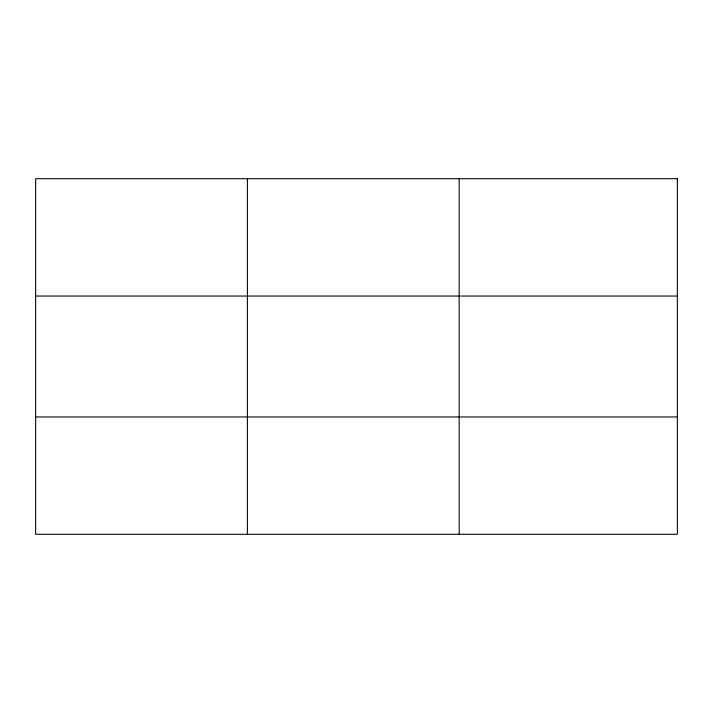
<?xml version="1.0" encoding="UTF-8"?>
<svg xmlns="http://www.w3.org/2000/svg" width="713" height="713" viewBox="0 0 713 713"><rect width="100%" height="100%" fill="white"/><g stroke="black" fill="none" stroke-linecap="round" stroke-linejoin="round"><path stroke-width="1.07" d="M247.411 534.295L247.411 178.705M459.172 534.295L459.172 178.705M35.65 296.047L677.35 296.047M35.65 416.953L677.35 416.953M677.35 178.705L677.35 534.295L35.65 534.295L35.65 178.705L677.35 178.705"/></g></svg>
